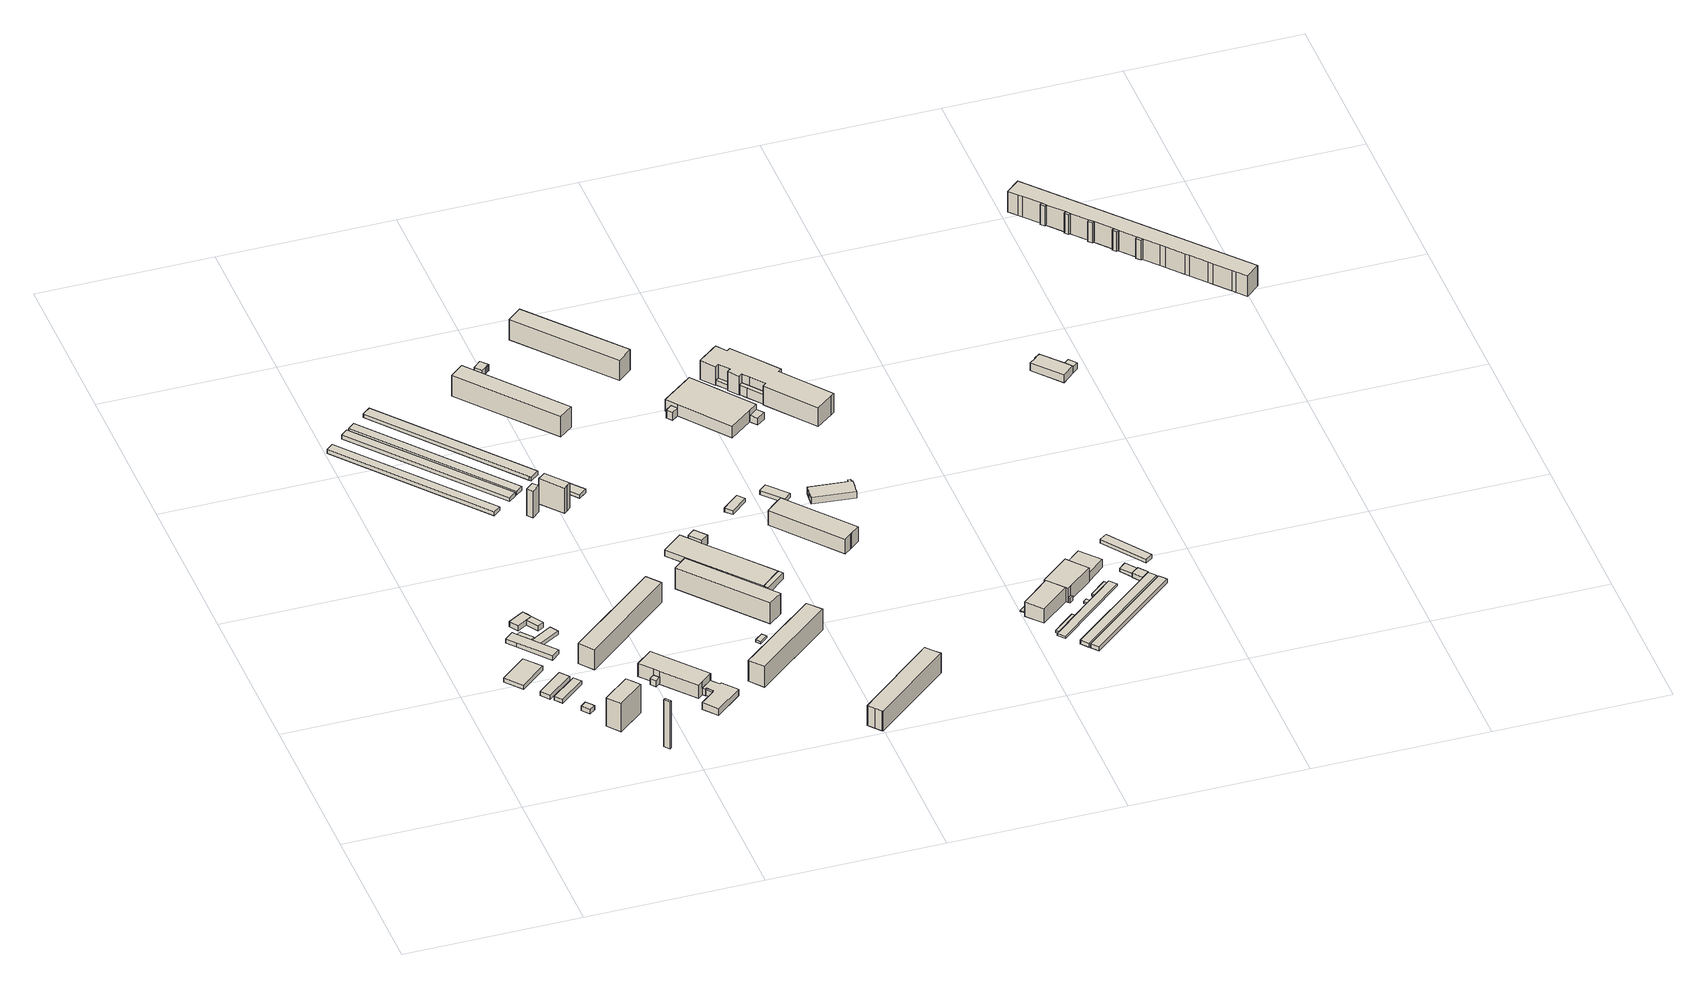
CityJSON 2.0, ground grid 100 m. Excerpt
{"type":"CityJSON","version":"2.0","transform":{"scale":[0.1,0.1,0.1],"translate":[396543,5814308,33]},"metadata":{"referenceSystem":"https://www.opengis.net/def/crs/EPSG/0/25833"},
"CityObjects":{
"building1":{"type":"Building","attributes":{"Gemeindeschluessel":"11000009","BezugspunktDach":"2200","function":"31001_2463","measuredHeight":2.7,"storeysAboveGround":1},"address":[{"country":"Germany","locality":"Berlin","thoroughfareNumber":"47A (2)","thoroughfareName":"Hänselstraße"}],"geometry":[{"type":"Solid","lod":"1","boundaries":[[[[0,1,2,3]],[[4,5,6,7]],[[4,7,3,2]],[[5,4,2,1]],[[6,5,1,0]],[[7,6,0,3]]]]}]},
"building2":{"type":"Building","attributes":{"Gemeindeschluessel":"11000009","BezugspunktDach":"2200","function":"31001_2463","measuredHeight":2.58,"storeysAboveGround":1},"address":[{"country":"Germany","locality":"Berlin","thoroughfareNumber":"47 (3)","thoroughfareName":"Hänselstraße"}],"geometry":[{"type":"Solid","lod":"1","boundaries":[[[[8,9,10,11]],[[12,13,14,15]],[[12,15,11,10]],[[13,12,10,9]],[[14,13,9,8]],[[15,14,8,11]]]]}]},
"building3":{"type":"Building","attributes":{"Gemeindeschluessel":"11000009","BezugspunktDach":"2200","function":"31001_2523","measuredHeight":3.04,"storeysAboveGround":1},"address":[{"country":"Germany","locality":"Berlin","thoroughfareNumber":"47 (1)","thoroughfareName":"Hänselstraße"}],"geometry":[{"type":"Solid","lod":"1","boundaries":[[[[16,17,18,19]],[[20,21,22,23]],[[20,23,19,18]],[[21,20,18,17]],[[22,21,17,16]],[[23,22,16,19]]]]}]},
"building4":{"type":"Building","attributes":{"Gemeindeschluessel":"11000009","BezugspunktDach":"2200","function":"31001_2463","measuredHeight":2.41,"storeysAboveGround":1},"address":[{"country":"Germany","locality":"Berlin","thoroughfareNumber":"47 (2)","thoroughfareName":"Hänselstraße"}],"geometry":[{"type":"Solid","lod":"1","boundaries":[[[[24,25,26,27]],[[28,29,30,31]],[[28,31,27,26]],[[29,28,26,25]],[[30,29,25,24]],[[31,30,24,27]]]]}]},
"building5":{"type":"Building","attributes":{"Gemeindeschluessel":"11000009","BezugspunktDach":"2200","function":"31001_2463","measuredHeight":2.8,"storeysAboveGround":1},"address":[{"country":"Germany","locality":"Berlin","thoroughfareNumber":"47A (1)","thoroughfareName":"Hänselstraße"}],"geometry":[{"type":"Solid","lod":"1","boundaries":[[[[32,33,34,35,36,37,38,39]],[[40,41,42,43,44,45,46,47]],[[40,47,39,38]],[[41,40,38,37]],[[42,41,37,36]],[[43,42,36,35]],[[44,43,35,34]],[[45,44,34,33]],[[46,45,33,32]],[[47,46,32,39]]]]}]},
"building6":{"type":"Building","attributes":{"Gemeindeschluessel":"11000009","BezugspunktDach":"2200","function":"51009_1610","measuredHeight":2.46,"storeysAboveGround":0},"address":[{"country":"Germany","locality":"Berlin"}],"geometry":[{"type":"Solid","lod":"1","boundaries":[[[[48,49,50,51]],[[52,53,42,41]],[[52,41,51,50]],[[53,52,50,49]],[[42,53,49,48]],[[41,42,48,51]]]]}]},
"building7":{"type":"Building","attributes":{"Gemeindeschluessel":"11000009","BezugspunktDach":"2200","function":"31001_2000","measuredHeight":21.31,"storeysAboveGround":1},"address":[{"country":"Germany","locality":"Berlin","thoroughfareNumber":"43 (1)","thoroughfareName":"Hänselstraße"}],"geometry":[{"type":"Solid","lod":"1","boundaries":[[[[54,55,56,57,58]],[[59,60,61,62,63]],[[59,63,58,57]],[[60,59,57,56]],[[61,60,56,55]],[[62,61,55,54]],[[63,62,54,58]]]]}]},
"building8":{"type":"Building","attributes":{"Gemeindeschluessel":"11000009","BezugspunktDach":"2200","function":"51009_1610","measuredHeight":30.91,"storeysAboveGround":0},"address":[{"country":"Germany","locality":"Berlin"}],"geometry":[{"type":"Solid","lod":"1","boundaries":[[[[64,65,66,67]],[[68,69,70,71]],[[68,71,67,66]],[[69,68,66,65]],[[70,69,65,64]],[[71,70,64,67]]]]}]},
"building9":{"type":"Building","attributes":{"Gemeindeschluessel":"11000009","function":"31001_2120"},"address":[{"country":"Germany","locality":"Berlin","thoroughfareNumber":"47A","thoroughfareName":"Hänselstraße"}],"children":["building9-1","building9-2"]},
"building9-1":{"type":"BuildingPart","attributes":{"BezugspunktDach":"2200","measuredHeight":3.84,"storeysAboveGround":1},"parents":["building9"],"geometry":[{"type":"Solid","lod":"1","boundaries":[[[[72,73,74,75,76]],[[77,78,79,80,81]],[[77,81,76,75]],[[78,77,75,74]],[[79,78,74,73]],[[80,79,73,72]],[[81,80,72,76]]]]}]},
"building9-2":{"type":"BuildingPart","attributes":{"BezugspunktDach":"2200","measuredHeight":3.76,"storeysAboveGround":1},"parents":["building9"],"geometry":[{"type":"Solid","lod":"1","boundaries":[[[[82,83,73,84,85]],[[86,79,87,88,89]],[[86,89,85,84]],[[79,86,84,73]],[[87,79,73,83]],[[88,87,83,82]],[[89,88,82,85]]]]}]},
"building10":{"type":"Building","attributes":{"Gemeindeschluessel":"11000009","BezugspunktDach":"2200","function":"31001_2463","measuredHeight":2.33,"storeysAboveGround":1},"address":[{"country":"Germany","locality":"Berlin","thoroughfareNumber":"47A (3)","thoroughfareName":"Hänselstraße"}],"geometry":[{"type":"Solid","lod":"1","boundaries":[[[[90,91,92,93,94]],[[95,96,97,98,99]],[[95,99,94,93]],[[96,95,93,92]],[[97,96,92,91]],[[98,97,91,90]],[[99,98,90,94]]]]}]},
"building11":{"type":"Building","attributes":{"Gemeindeschluessel":"11000009","BezugspunktDach":"2200","function":"31001_2463","measuredHeight":2.47,"storeysAboveGround":1},"address":[{"country":"Germany","locality":"Berlin","thoroughfareNumber":"147 (3)","thoroughfareName":"Kiefholzstraße"}],"geometry":[{"type":"Solid","lod":"1","boundaries":[[[[100,101,102,103]],[[104,105,106,107]],[[104,107,103,102]],[[105,104,102,101]],[[106,105,101,100]],[[107,106,100,103]]]]}]},
"building12":{"type":"Building","attributes":{"Gemeindeschluessel":"11000009","BezugspunktDach":"2200","function":"31001_1010","measuredHeight":13.06,"storeysAboveGround":4},"address":[{"country":"Germany","locality":"Berlin","thoroughfareNumber":"47, 49, 51, 53","thoroughfareName":"Hänselstraße"}],"geometry":[{"type":"Solid","lod":"1","boundaries":[[[[108,109,110,111]],[[112,113,114,115]],[[112,115,111,110]],[[113,112,110,109]],[[114,113,109,108]],[[115,114,108,111]]]]}]},
"building13":{"type":"Building","attributes":{"Gemeindeschluessel":"11000009","BezugspunktDach":"2200","function":"31001_2463","measuredHeight":2.48,"storeysAboveGround":1},"address":[{"country":"Germany","locality":"Berlin","thoroughfareNumber":"147 (2)","thoroughfareName":"Kiefholzstraße"}],"geometry":[{"type":"Solid","lod":"1","boundaries":[[[[116,117,118,119]],[[120,121,122,123]],[[120,123,119,118]],[[121,120,118,117]],[[122,121,117,116]],[[123,122,116,119]]]]}]},
"building14":{"type":"Building","attributes":{"name":"Ärztehaus","Gemeindeschluessel":"11000009","function":"31001_3050"},"address":[{"country":"Germany","locality":"Berlin","thoroughfareNumber":"45","thoroughfareName":"Hänselstraße"}],"children":["building14-1","building14-2","building14-3"]},
"building14-1":{"type":"BuildingPart","attributes":{"BezugspunktDach":"2200","measuredHeight":8.49,"storeysAboveGround":2},"parents":["building14"],"geometry":[{"type":"MultiSurface","lod":"1","boundaries":[[[124,125,126,127,128,129,130,131]],[[132,133,134,135,136,137,138,139]],[[132,139,131,130]],[[133,132,130,129]],[[134,133,129,128]],[[140,141,128,127]],[[135,134,142,143]],[[136,135,127,126]],[[137,136,126,125]],[[144,145,146,147,148,138,137,125,124]],[[139,138,124,131]],[[143,142,141,140]],[[148,147,146,145,144]]]}]},
"building14-2":{"type":"BuildingPart","attributes":{"BezugspunktDach":"2200","measuredHeight":4.35,"storeysAboveGround":2},"parents":["building14"],"geometry":[{"type":"Solid","lod":"1","boundaries":[[[[149,150,151,152,141,140,153,154,155,156,157,158]],[[159,160,161,162,163,143,142,164,165,166,167,168]],[[159,168,158,157]],[[160,159,157,156]],[[161,160,156,155]],[[162,161,155,154]],[[163,162,154,153]],[[143,163,153,140]],[[164,142,141,152]],[[165,164,152,151]],[[166,165,151,150]],[[167,166,150,149]],[[168,167,149,158]],[[142,143,140,141]]]]}]},
"building14-3":{"type":"BuildingPart","attributes":{"BezugspunktDach":"2200","measuredHeight":3.92,"storeysAboveGround":2},"parents":["building14"],"geometry":[{"type":"Solid","lod":"1","boundaries":[[[[169,146,145,170]],[[148,147,171,172]],[[148,172,170,145]],[[171,147,146,169]],[[172,171,169,170]],[[147,148,145,146]]]]}]},
"building15":{"type":"Building","attributes":{"Gemeindeschluessel":"11000009","BezugspunktDach":"2200","function":"51009_1610","measuredHeight":3.91,"storeysAboveGround":0},"address":[{"country":"Germany","locality":"Berlin"}],"geometry":[{"type":"Solid","lod":"1","boundaries":[[[[156,155,154,153]],[[173,174,175,176]],[[173,176,153,154]],[[174,173,154,155]],[[175,174,155,156]],[[176,175,156,153]]]]}]},
"building16":{"type":"Building","attributes":{"Gemeindeschluessel":"11000009","BezugspunktDach":"2200","function":"31001_2463","measuredHeight":2.46,"storeysAboveGround":1},"address":[{"country":"Germany","locality":"Berlin","thoroughfareNumber":"147 (1)","thoroughfareName":"Kiefholzstraße"}],"geometry":[{"type":"Solid","lod":"1","boundaries":[[[[177,178,179,180]],[[181,182,183,184]],[[181,184,180,179]],[[182,181,179,178]],[[183,182,178,177]],[[184,183,177,180]]]]}]},
"building17":{"type":"Building","attributes":{"Gemeindeschluessel":"11000009","BezugspunktDach":"2200","function":"31001_2463","measuredHeight":2.45,"storeysAboveGround":1},"address":[{"country":"Germany","locality":"Berlin","thoroughfareNumber":"147","thoroughfareName":"Kiefholzstraße"}],"geometry":[{"type":"Solid","lod":"1","boundaries":[[[[185,186,187,188,189]],[[190,191,192,193,194]],[[190,194,189,188]],[[191,190,188,187]],[[192,191,187,186]],[[193,192,186,185]],[[194,193,185,189]]]]}]},
"building18":{"type":"Building","attributes":{"Gemeindeschluessel":"11000009","BezugspunktDach":"2200","function":"31001_2463","measuredHeight":17.35,"storeysAboveGround":1},"address":[{"country":"Germany","locality":"Berlin","thoroughfareNumber":"147 (13)","thoroughfareName":"Kiefholzstraße"}],"geometry":[{"type":"Solid","lod":"1","boundaries":[[[[195,196,197,198]],[[199,200,201,202]],[[199,202,198,197]],[[200,199,197,196]],[[201,200,196,195]],[[202,201,195,198]]]]}]},
"building19":{"type":"Building","attributes":{"Gemeindeschluessel":"11000009","BezugspunktDach":"2200","function":"31001_2463","measuredHeight":16.97,"storeysAboveGround":1},"address":[{"country":"Germany","locality":"Berlin","thoroughfareNumber":"147 (14)","thoroughfareName":"Kiefholzstraße"}],"geometry":[{"type":"Solid","lod":"1","boundaries":[[[[203,204,205,206,207,208]],[[209,210,211,212,213,214]],[[209,214,208,207]],[[210,209,207,206]],[[211,210,206,205]],[[212,211,205,204]],[[213,212,204,203]],[[214,213,203,208]]]]}]},
"building20":{"type":"Building","attributes":{"Gemeindeschluessel":"11000009","BezugspunktDach":"2200","function":"31001_2463","measuredHeight":2.62,"storeysAboveGround":1},"address":[{"country":"Germany","locality":"Berlin","thoroughfareNumber":"147 (12)","thoroughfareName":"Kiefholzstraße"}],"geometry":[{"type":"Solid","lod":"1","boundaries":[[[[215,216,217,218,219]],[[220,221,222,223,224]],[[220,224,219,218]],[[221,220,218,217]],[[222,221,217,216]],[[223,222,216,215]],[[224,223,215,219]]]]}]},
"building21":{"type":"Building","attributes":{"Gemeindeschluessel":"11000009","BezugspunktDach":"2200","function":"31001_2140","measuredHeight":1.36,"storeysAboveGround":1},"address":[{"country":"Germany","locality":"Berlin","thoroughfareNumber":"55 (1)","thoroughfareName":"Hänselstraße"}],"geometry":[{"type":"Solid","lod":"1","boundaries":[[[[225,226,227,228]],[[229,230,231,232]],[[229,232,228,227]],[[230,229,227,226]],[[231,230,226,225]],[[232,231,225,228]]]]}]},
"building22":{"type":"Building","attributes":{"Gemeindeschluessel":"11000009","BezugspunktDach":"2200","function":"31001_1010","measuredHeight":13.59,"storeysAboveGround":4},"address":[{"country":"Germany","locality":"Berlin","thoroughfareNumber":"63, 65, 67, 69","thoroughfareName":"Hänselstraße"}],"geometry":[{"type":"Solid","lod":"1","boundaries":[[[[233,234,235,236]],[[237,238,239,240]],[[237,240,236,235]],[[238,237,235,234]],[[239,238,234,233]],[[240,239,233,236]]]]}]},
"building23":{"type":"Building","attributes":{"Gemeindeschluessel":"11000009","BezugspunktDach":"2200","function":"31001_1010","measuredHeight":13.6,"storeysAboveGround":4},"address":[{"country":"Germany","locality":"Berlin","thoroughfareNumber":"55, 57, 59, 61","thoroughfareName":"Hänselstraße"}],"geometry":[{"type":"Solid","lod":"1","boundaries":[[[[241,242,243,244]],[[245,246,247,248]],[[245,248,244,243]],[[246,245,243,242]],[[247,246,242,241]],[[248,247,241,244]]]]}]},
"building24":{"type":"Building","attributes":{"Gemeindeschluessel":"11000009","BezugspunktDach":"2200","function":"31001_1010","measuredHeight":13.45,"storeysAboveGround":4},"address":[{"country":"Germany","locality":"Berlin","thoroughfareNumber":"60, 62, 64, 66","thoroughfareName":"Eichbuschallee"}],"geometry":[{"type":"Solid","lod":"1","boundaries":[[[[249,250,251,252]],[[253,254,255,256]],[[253,256,252,251]],[[254,253,251,250]],[[255,254,250,249]],[[256,255,249,252]]]]}]},
"building25":{"type":"Building","attributes":{"Gemeindeschluessel":"11000009","BezugspunktDach":"2200","function":"31001_2523","measuredHeight":4.36,"storeysAboveGround":1},"address":[{"country":"Germany","locality":"Berlin","thoroughfareNumber":"60 (1)","thoroughfareName":"Eichbuschallee"}],"geometry":[{"type":"Solid","lod":"1","boundaries":[[[[257,258,259,260,261,262,263,264]],[[265,266,267,268,269,270,271,272]],[[265,272,264,263]],[[266,265,263,262]],[[267,266,262,261]],[[268,267,261,260]],[[269,268,260,259]],[[270,269,259,258]],[[271,270,258,257]],[[272,271,257,264]]]]}]},
"building26":{"type":"Building","attributes":{"Gemeindeschluessel":"11000009","BezugspunktDach":"2200","function":"31001_2054","measuredHeight":4.1,"storeysAboveGround":1},"address":[{"country":"Germany","locality":"Berlin","thoroughfareNumber":"71","thoroughfareName":"Hänselstraße"}],"geometry":[{"type":"Solid","lod":"1","boundaries":[[[[273,274,275,276,277,278]],[[279,280,281,282,283,284]],[[279,284,278,277]],[[280,279,277,276]],[[281,280,276,275]],[[282,281,275,274]],[[283,282,274,273]],[[284,283,273,278]]]]}]},
"building27":{"type":"Building","attributes":{"Gemeindeschluessel":"11000009","BezugspunktDach":"2200","function":"51009_1610","measuredHeight":5.88,"storeysAboveGround":0},"address":[{"country":"Germany","locality":"Berlin"}],"geometry":[{"type":"Solid","lod":"1","boundaries":[[[[285,286,287,288]],[[289,290,291,292]],[[289,292,288,287]],[[290,289,287,286]],[[291,290,286,285]],[[292,291,285,288]]]]}]},
"building28":{"type":"Building","attributes":{"Gemeindeschluessel":"11000009","BezugspunktDach":"2200","function":"31001_1010","measuredHeight":13.14,"storeysAboveGround":4},"address":[{"country":"Germany","locality":"Berlin","thoroughfareNumber":"148, 148A, 149, 149A","thoroughfareName":"Kiefholzstraße"}],"geometry":[{"type":"Solid","lod":"1","boundaries":[[[[293,294,295,296,297,298,299,300]],[[301,302,303,304,305,306,307,308]],[[301,308,300,299]],[[302,301,299,298]],[[303,302,298,297]],[[304,303,297,296]],[[305,304,296,295]],[[306,305,295,294]],[[307,306,294,293]],[[308,307,293,300]]]]}]},
"building29":{"type":"Building","attributes":{"Gemeindeschluessel":"11000009","BezugspunktDach":"2200","function":"51009_1610","measuredHeight":4.21,"storeysAboveGround":0},"address":[{"country":"Germany","locality":"Berlin"}],"geometry":[{"type":"Solid","lod":"1","boundaries":[[[[309,310,274,273]],[[311,312,313,314]],[[311,314,273,274]],[[312,311,274,310]],[[313,312,310,309]],[[314,313,309,273]]]]}]},
"building30":{"type":"Building","attributes":{"Gemeindeschluessel":"11000009","BezugspunktDach":"2200","function":"31001_2463","measuredHeight":2.38,"storeysAboveGround":1},"address":[{"country":"Germany","locality":"Berlin","thoroughfareNumber":"289 (2)","thoroughfareName":"Kiefholzstraße"}],"geometry":[{"type":"Solid","lod":"1","boundaries":[[[[315,316,317,318]],[[319,320,321,322]],[[319,322,318,317]],[[320,319,317,316]],[[321,320,316,315]],[[322,321,315,318]]]]}]},
"building31":{"type":"Building","attributes":{"Gemeindeschluessel":"11000009","BezugspunktDach":"2200","function":"31001_1010","measuredHeight":13.37,"storeysAboveGround":4},"address":[{"country":"Germany","locality":"Berlin","thoroughfareNumber":"52, 54, 56, 58","thoroughfareName":"Eichbuschallee"}],"geometry":[{"type":"Solid","lod":"1","boundaries":[[[[323,324,325,326]],[[327,328,329,330]],[[327,330,326,325]],[[328,327,325,324]],[[329,328,324,323]],[[330,329,323,326]]]]}]},
"building32":{"type":"Building","attributes":{"Gemeindeschluessel":"11000009","BezugspunktDach":"2200","function":"31001_2020","measuredHeight":10.35,"storeysAboveGround":2},"address":[{"country":"Germany","locality":"Berlin","thoroughfareNumber":"289","thoroughfareName":"Kiefholzstraße"}],"geometry":[{"type":"Solid","lod":"1","boundaries":[[[[331,332,333,334,335,336,337,338]],[[339,340,341,342,343,344,345,346]],[[339,346,338,337]],[[340,339,337,336]],[[341,340,336,335]],[[342,341,335,334]],[[343,342,334,333]],[[344,343,333,332]],[[345,344,332,331]],[[346,345,331,338]]]]}]},
"building33":{"type":"Building","attributes":{"Gemeindeschluessel":"11000009","BezugspunktDach":"2200","function":"31001_2050","measuredHeight":2.8,"storeysAboveGround":1},"address":[{"country":"Germany","locality":"Berlin","thoroughfareNumber":"289 (3)","thoroughfareName":"Kiefholzstraße"}],"geometry":[{"type":"Solid","lod":"1","boundaries":[[[[347,348,349,350]],[[351,352,353,354]],[[351,354,350,349]],[[352,351,349,348]],[[353,352,348,347]],[[354,353,347,350]]]]}]},
"building34":{"type":"Building","attributes":{"Gemeindeschluessel":"11000009","function":"31001_2054"},"address":[{"country":"Germany","locality":"Berlin","thoroughfareNumber":"57","thoroughfareName":"Eichbuschallee"}],"children":["building34-1","building34-2"]},
"building34-1":{"type":"BuildingPart","attributes":{"BezugspunktDach":"2200","measuredHeight":9.75,"storeysAboveGround":1},"parents":["building34"],"geometry":[{"type":"MultiSurface","lod":"1","boundaries":[[[355,356,357,358,359,360]],[[361,362,363,364,365,366]],[[361,366,360,359]],[[362,361,359,358]],[[363,362,358,357]],[[364,363,357,356]],[[365,364,356,355]],[[366,367,368,369,365,355,360]],[[365,369,368,367]]]}]},
"building34-2":{"type":"BuildingPart","attributes":{"BezugspunktDach":"2200","measuredHeight":5.27,"storeysAboveGround":1},"parents":["building34"],"geometry":[{"type":"Solid","lod":"1","boundaries":[[[[370,369,368,371]],[[367,365,372,373]],[[367,373,371,368]],[[372,365,369,370]],[[373,372,370,371]],[[365,367,368,369]]]]}]},
"building35":{"type":"Building","attributes":{"Gemeindeschluessel":"11000009","BezugspunktDach":"2200","function":"31001_2463","measuredHeight":5.18,"storeysAboveGround":1},"address":[{"country":"Germany","locality":"Berlin","thoroughfareNumber":"289 (4)","thoroughfareName":"Kiefholzstraße"}],"geometry":[{"type":"Solid","lod":"1","boundaries":[[[[374,375,376,377,378,379,380,381,382,383,384]],[[385,386,387,388,389,390,391,392,393,394,395]],[[385,395,384,383]],[[386,385,383,382]],[[387,386,382,381]],[[388,387,381,380]],[[389,388,380,379]],[[390,389,379,378]],[[391,390,378,377]],[[392,391,377,376]],[[393,392,376,375]],[[394,393,375,374]],[[395,394,374,384]]]]}]},
"building36":{"type":"Building","attributes":{"Gemeindeschluessel":"11000009","BezugspunktDach":"2200","function":"51009_1610","measuredHeight":4.39,"storeysAboveGround":0},"address":[{"country":"Germany","locality":"Berlin"}],"geometry":[{"type":"Solid","lod":"1","boundaries":[[[[396,397,398,399]],[[362,400,401,363]],[[362,363,399,398]],[[400,362,398,397]],[[401,400,397,396]],[[363,401,396,399]]]]}]},
"building37":{"type":"Building","attributes":{"Gemeindeschluessel":"11000009","function":"31001_1024"},"address":[{"country":"Germany","locality":"Berlin","thoroughfareNumber":"55","thoroughfareName":"Eichbuschallee"}],"children":["building37-1","building37-2","building37-3"]},
"building37-1":{"type":"BuildingPart","attributes":{"BezugspunktDach":"2200","measuredHeight":12.45,"storeysAboveGround":4},"parents":["building37"],"geometry":[{"type":"MultiSurface","lod":"1","boundaries":[[[402,403,404,405,406,407,408,409,410,411,412,413,414,415,416,417,418,419,420,421,422]],[[423,424,425,426,427,428,429,430,431,432,433,434,435,436,437,438,439,440,441,442,443]],[[423,443,422,421]],[[424,423,421,420]],[[425,424,420,419]],[[426,425,419,418]],[[427,426,418,417]],[[428,427,417,416]],[[429,428,416,415]],[[430,429,415,414]],[[431,430,414,413]],[[432,431,413,412]],[[433,432,412,411]],[[434,433,411,410]],[[444,445,446,410,409]],[[435,434,447,448]],[[436,435,449,448,450,451,445,409,408]],[[452,451,408,407]],[[437,436,450,453]],[[454,455,452,453,456,438,437,407,406]],[[439,438,406,405]],[[457,458,459,405,404]],[[440,439,460,461]],[[441,440,461,462,463,458,404,403]],[[464,463,403,402]],[[442,441,462,465,466]],[[443,442,402,422]],[[448,447,446,445,444]],[[445,451,450,448,449]],[[453,450,451,452]],[[456,453,452,455,454]],[[461,460,459,458,457]],[[458,463,462,461]],[[466,465,462,463,464]]]}]},
"building37-2":{"type":"BuildingPart","attributes":{"BezugspunktDach":"2200","measuredHeight":3.85,"storeysAboveGround":4},"parents":["building37"],"geometry":[{"type":"Solid","lod":"1","boundaries":[[[[459,458,463,464]],[[462,461,460,465]],[[465,460,459,464]],[[462,465,464,463]],[[462,463,458,461]],[[460,461,458,459]]]]}]},
"building37-3":{"type":"BuildingPart","attributes":{"BezugspunktDach":"2200","measuredHeight":6.37,"storeysAboveGround":4},"parents":["building37"],"geometry":[{"type":"Solid","lod":"1","boundaries":[[[[467,446,445,451,452,455]],[[453,450,448,447,468,456]],[[468,447,446,467]],[[456,468,467,455]],[[453,456,455,452]],[[453,452,451,450]],[[448,450,451,445]],[[447,448,445,446]]]]}]},
"building38":{"type":"Building","attributes":{"Gemeindeschluessel":"11000009","BezugspunktDach":"2200","function":"31001_2000","measuredHeight":0.732,"storeysAboveGround":1},"address":[{"country":"Germany","locality":"Berlin","thoroughfareNumber":"287 (4)","thoroughfareName":"Kiefholzstraße"}],"geometry":[{"type":"Solid","lod":"1","boundaries":[[[[469,470,471,472,473]],[[474,475,476,477,478]],[[474,478,473,472]],[[475,474,472,471]],[[476,475,471,470]],[[477,476,470,469]],[[478,477,469,473]]]]}]},
"building39":{"type":"Building","attributes":{"Gemeindeschluessel":"11000009","BezugspunktDach":"2200","function":"51009_1610","measuredHeight":0.9,"storeysAboveGround":0},"address":[{"country":"Germany","locality":"Berlin"}],"geometry":[{"type":"Solid","lod":"1","boundaries":[[[[471,479,480,472]],[[481,482,483,484]],[[481,484,472,480]],[[482,481,480,479]],[[483,482,479,471]],[[484,483,471,472]]]]}]},
"building40":{"type":"Building","attributes":{"Gemeindeschluessel":"11000009","BezugspunktDach":"2200","function":"31001_1010","measuredHeight":10.21,"storeysAboveGround":2},"address":[{"country":"Germany","locality":"Berlin","thoroughfareNumber":"287","thoroughfareName":"Kiefholzstraße"}],"geometry":[{"type":"Solid","lod":"1","boundaries":[[[[485,486,487,488,489]],[[490,491,492,493,494]],[[490,494,489,488]],[[491,490,488,487]],[[492,491,487,486]],[[493,492,486,485]],[[494,493,485,489]]]]}]},
"building41":{"type":"Building","attributes":{"Gemeindeschluessel":"11000009","BezugspunktDach":"2200","function":"31001_2000","measuredHeight":2.52,"storeysAboveGround":1},"address":[{"country":"Germany","locality":"Berlin","thoroughfareNumber":"287 (5)","thoroughfareName":"Kiefholzstraße"}],"geometry":[{"type":"Solid","lod":"1","boundaries":[[[[495,496,497,498,499,500]],[[501,502,503,504,505,506]],[[501,506,500,499]],[[502,501,499,498]],[[503,502,498,497]],[[504,503,497,496]],[[505,504,496,495]],[[506,505,495,500]]]]}]},
"building42":{"type":"Building","attributes":{"Gemeindeschluessel":"11000009","BezugspunktDach":"2200","function":"51009_1610","measuredHeight":3,"storeysAboveGround":0},"address":[{"country":"Germany","locality":"Berlin"}],"geometry":[{"type":"Solid","lod":"1","boundaries":[[[[507,508,509,510]],[[511,512,513,514]],[[511,514,510,509]],[[512,511,509,508]],[[513,512,508,507]],[[514,513,507,510]]]]}]},
"building43":{"type":"Building","attributes":{"Gemeindeschluessel":"11000009","BezugspunktDach":"2200","function":"31001_2463","measuredHeight":1.36,"storeysAboveGround":1},"address":[{"country":"Germany","locality":"Berlin","thoroughfareNumber":"286","thoroughfareName":"Kiefholzstraße"}],"geometry":[{"type":"Solid","lod":"1","boundaries":[[[[515,516,517,518,519,520,521,522,497,495,523,524]],[[525,526,527,528,529,530,531,532,533,534,535,536]],[[525,536,524,523]],[[526,525,523,495]],[[527,526,495,497]],[[528,527,497,522]],[[529,528,522,521]],[[530,529,521,520]],[[531,530,520,519]],[[532,531,519,518]],[[533,532,518,517]],[[534,533,517,516]],[[535,534,516,515]],[[536,535,515,524]]]]}]},
"building44":{"type":"Building","attributes":{"Gemeindeschluessel":"11000009","BezugspunktDach":"2200","function":"31001_2000","measuredHeight":10.09,"storeysAboveGround":2},"address":[{"country":"Germany","locality":"Berlin","thoroughfareNumber":"287 (1)","thoroughfareName":"Kiefholzstraße"}],"geometry":[{"type":"Solid","lod":"1","boundaries":[[[[537,538,539,540,541,542,543,544,545]],[[546,547,548,549,550,551,552,553,554]],[[546,554,545,544]],[[547,546,544,543]],[[548,547,543,542]],[[549,548,542,541]],[[550,549,541,540]],[[551,550,540,539]],[[552,551,539,538]],[[553,552,538,537]],[[554,553,537,545]]]]}]},
"building45":{"type":"Building","attributes":{"Gemeindeschluessel":"11000009","BezugspunktDach":"2200","function":"31001_2000","measuredHeight":1.14,"storeysAboveGround":1},"address":[{"country":"Germany","locality":"Berlin","thoroughfareNumber":"287 (6)","thoroughfareName":"Kiefholzstraße"}],"geometry":[{"type":"Solid","lod":"1","boundaries":[[[[522,521,555,556]],[[557,558,559,560]],[[557,560,556,555]],[[558,557,555,521]],[[559,558,521,522]],[[560,559,522,556]]]]}]},
"building46":{"type":"Building","attributes":{"Gemeindeschluessel":"11000009","function":"31001_2463"},"address":[{"country":"Germany","locality":"Berlin","thoroughfareNumber":"286 (1)","thoroughfareName":"Kiefholzstraße"}],"children":["building46-1","building46-2"]},
"building46-1":{"type":"BuildingPart","attributes":{"BezugspunktDach":"2200","measuredHeight":2.78,"storeysAboveGround":1},"parents":["building46"],"geometry":[{"type":"Solid","lod":"1","boundaries":[[[[561,562,563,564,565,566]],[[567,568,569,570,571,572]],[[567,572,566,565]],[[569,568,564,563]],[[570,569,563,562]],[[571,570,562,561]],[[572,571,561,566]],[[568,567,565,564]]]]}]},
"building46-2":{"type":"BuildingPart","attributes":{"BezugspunktDach":"2200","measuredHeight":2.9,"storeysAboveGround":1},"parents":["building46"],"geometry":[{"type":"MultiSurface","lod":"1","boundaries":[[[573,574,575,576,577]],[[578,579,568,567,580]],[[578,580,577,576]],[[579,578,576,575]],[[568,579,575,574]],[[565,564,574,573]],[[580,567,573,577]],[[567,568,564,565]]]}]},
"building47":{"type":"Building","attributes":{"Gemeindeschluessel":"11000009","BezugspunktDach":"2200","function":"31001_2000","measuredHeight":1.14,"storeysAboveGround":1},"address":[{"country":"Germany","locality":"Berlin","thoroughfareNumber":"287 (7)","thoroughfareName":"Kiefholzstraße"}],"geometry":[{"type":"Solid","lod":"1","boundaries":[[[[520,519,581,582]],[[583,584,585,586]],[[583,586,582,581]],[[584,583,581,519]],[[585,584,519,520]],[[586,585,520,582]]]]}]},
"building48":{"type":"Building","attributes":{"Gemeindeschluessel":"11000009","BezugspunktDach":"2200","function":"31001_2463","measuredHeight":2.77,"storeysAboveGround":1},"address":[{"country":"Germany","locality":"Berlin","thoroughfareNumber":"286 (2)","thoroughfareName":"Kiefholzstraße"}],"geometry":[{"type":"Solid","lod":"1","boundaries":[[[[587,588,589,590,591]],[[592,593,594,595,596]],[[592,596,591,590]],[[593,592,590,589]],[[594,593,589,588]],[[595,594,588,587]],[[596,595,587,591]]]]}]},
"building49":{"type":"Building","attributes":{"Gemeindeschluessel":"11000009","BezugspunktDach":"2200","function":"31001_2000","measuredHeight":6.25,"storeysAboveGround":1},"address":[{"country":"Germany","locality":"Berlin","thoroughfareNumber":"287 (2)","thoroughfareName":"Kiefholzstraße"}],"geometry":[{"type":"Solid","lod":"1","boundaries":[[[[597,598,599,600]],[[601,602,603,604]],[[601,604,600,599]],[[602,601,599,598]],[[603,602,598,597]],[[604,603,597,600]]]]}]},
"building50":{"type":"Building","attributes":{"Gemeindeschluessel":"11000009","BezugspunktDach":"2200","function":"31001_2463","measuredHeight":2.63,"storeysAboveGround":1},"address":[{"country":"Germany","locality":"Berlin","thoroughfareNumber":"286 (3)","thoroughfareName":"Kiefholzstraße"}],"geometry":[{"type":"Solid","lod":"1","boundaries":[[[[605,606,607,608]],[[609,610,611,612]],[[609,612,608,607]],[[610,609,607,606]],[[611,610,606,605]],[[612,611,605,608]]]]}]},
"building51":{"type":"Building","attributes":{"Gemeindeschluessel":"11000009","BezugspunktDach":"2200","function":"31001_2463","measuredHeight":2.74,"storeysAboveGround":1},"address":[{"country":"Germany","locality":"Berlin","thoroughfareNumber":"286 (4)","thoroughfareName":"Kiefholzstraße"}],"geometry":[{"type":"Solid","lod":"1","boundaries":[[[[613,614,615,616,617]],[[618,619,620,621,622]],[[618,622,617,616]],[[619,618,616,615]],[[620,619,615,614]],[[621,620,614,613]],[[622,621,613,617]]]]}]},
"building52":{"type":"Building","attributes":{"Gemeindeschluessel":"11000009","function":"31001_2522"},"address":[{"country":"Germany","locality":"Berlin","thoroughfareNumber":"51 (14)","thoroughfareName":"Eichbuschallee"}],"children":["building52-1","building52-2"]},
"building52-1":{"type":"BuildingPart","attributes":{"BezugspunktDach":"2200","measuredHeight":6.27,"storeysAboveGround":1},"parents":["building52"],"geometry":[{"type":"Solid","lod":"1","boundaries":[[[[623,624,625,626,627,628,629,630]],[[631,632,633,634,635,636,637,638]],[[631,638,630,629]],[[632,631,629,628]],[[633,632,628,627]],[[634,633,627,626]],[[635,634,626,625]],[[636,639,640,635,625,624]],[[637,636,624,623]],[[638,637,623,630]],[[635,640,639,636]]]]}]},
"building52-2":{"type":"BuildingPart","attributes":{"BezugspunktDach":"2200","measuredHeight":4.15,"storeysAboveGround":1},"parents":["building52"],"geometry":[{"type":"Solid","lod":"1","boundaries":[[[[639,641,642,640]],[[643,644,636,635]],[[643,635,640,642]],[[644,643,642,641]],[[636,644,641,639]],[[636,639,640,635]]]]}]},
"building53":{"type":"Building","attributes":{"Gemeindeschluessel":"11000009","BezugspunktDach":"2200","function":"51009_1610","measuredHeight":13.03,"storeysAboveGround":0},"address":[{"country":"Germany","locality":"Berlin"}],"geometry":[{"type":"Solid","lod":"1","boundaries":[[[[645,646,647,648]],[[649,650,651,652]],[[649,652,648,647]],[[650,649,647,646]],[[651,650,646,645]],[[652,651,645,648]]]]}]},
"building54":{"type":"Building","attributes":{"Gemeindeschluessel":"11000009","BezugspunktDach":"2200","function":"51009_1610","measuredHeight":13.1,"storeysAboveGround":0},"address":[{"country":"Germany","locality":"Berlin"}],"geometry":[{"type":"Solid","lod":"1","boundaries":[[[[653,654,655,656]],[[657,658,659,660]],[[657,660,656,655]],[[658,657,655,654]],[[659,658,654,653]],[[660,659,653,656]]]]}]},
"building55":{"type":"Building","attributes":{"Gemeindeschluessel":"11000009","BezugspunktDach":"2200","function":"51009_1610","measuredHeight":13.03,"storeysAboveGround":0},"address":[{"country":"Germany","locality":"Berlin"}],"geometry":[{"type":"Solid","lod":"1","boundaries":[[[[661,662,663,664]],[[665,666,667,668]],[[665,668,664,663]],[[666,665,663,662]],[[667,666,662,661]],[[668,667,661,664]]]]}]},
"building56":{"type":"Building","attributes":{"Gemeindeschluessel":"11000009","BezugspunktDach":"2200","function":"51009_1610","measuredHeight":13.07,"storeysAboveGround":0},"address":[{"country":"Germany","locality":"Berlin"}],"geometry":[{"type":"Solid","lod":"1","boundaries":[[[[669,670,671,672]],[[673,674,675,676]],[[673,676,672,671]],[[674,673,671,670]],[[675,674,670,669]],[[676,675,669,672]]]]}]},
"building57":{"type":"Building","attributes":{"Gemeindeschluessel":"11000009","BezugspunktDach":"2200","function":"51009_1610","measuredHeight":13.04,"storeysAboveGround":0},"address":[{"country":"Germany","locality":"Berlin"}],"geometry":[{"type":"Solid","lod":"1","boundaries":[[[[677,678,679,680]],[[681,682,683,684]],[[681,684,680,679]],[[682,681,679,678]],[[683,682,678,677]],[[684,683,677,680]]]]}]},
"building58":{"type":"Building","attributes":{"Gemeindeschluessel":"11000009","BezugspunktDach":"2200","function":"31001_1010","measuredHeight":13.57,"storeysAboveGround":4},"address":[{"country":"Germany","locality":"Berlin","thoroughfareNumber":"35A, 35B, 35C, 35D, 35E, 37A, 37B, 37C, 37D, 37E","thoroughfareName":"Eichbuschallee"}],"geometry":[{"type":"Solid","lod":"1","boundaries":[[[[685,686,647,646,655,654,663,662,671,670,679,678,687,688,689,690,691,692,693,694,695,696,697,698,699]],[[700,701,702,703,704,705,706,707,708,709,710,711,712,713,714,715,716,717,718,719,720,721,722,723,724]],[[700,724,699,698]],[[701,700,698,697]],[[702,701,697,696]],[[703,702,696,695]],[[704,703,695,694]],[[705,704,694,693]],[[706,705,693,692]],[[707,706,692,691]],[[708,707,691,690]],[[709,708,690,689]],[[710,709,689,688]],[[711,710,688,687]],[[712,711,687,678]],[[713,712,678,679]],[[714,713,679,670]],[[715,714,670,671]],[[716,715,671,662]],[[717,716,662,663]],[[718,717,663,654]],[[719,718,654,655]],[[720,719,655,646]],[[721,720,646,647]],[[722,721,647,686]],[[723,722,686,685]],[[724,723,685,699]]]]}]}
},
"vertices":[
[329,949,39],[477,1073,39],[398,1167,39],[250,1043,39],[398,1167,12],[477,1073,12],[329,949,12],[250,1043,12],
[434,823,37],[582,947,37],[540,997,37],[393,872,37],[540,997,11],[582,947,11],[434,823,11],[393,872,11],
[591,636,43],[622,661,43],[586,704,43],[555,678,43],[586,704,13],[622,661,13],[591,636,13],[555,678,13],
[485,770,36],[630,891,36],[595,931,36],[451,810,36],[595,931,12],[630,891,12],[485,770,12],[451,810,12],
[412,1306,39],[552,1138,39],[600,1179,39],[526,1267,39],[491,1310,39],[435,1377,39],[418,1398,39],[369,1358,39],[418,1398,11],[435,1377,11],[491,1310,11],[526,1267,11],[600,1179,11],[552,1138,11],[412,1306,11],[369,1358,11],
[491,1310,35],[518,1325,35],[460,1396,35],[435,1377,35],[460,1396,11],[518,1325,11],
[693,438,200],[843,560,200],[813,596,200],[784,631,200],[635,509,200],[784,631,14],[813,596,14],[843,560,14],[693,438,14],[635,509,14],
[885,210,328],[894,217,328],[870,246,328],[861,239,328],[870,246,19],[894,217,19],[885,210,19],[861,239,19],
[463,1437,43],[555,1494,43],[540,1518,43],[525,1543,43],[433,1488,43],[525,1543,9],[540,1518,9],[555,1494,9],[463,1437,9],[433,1488,9],
[563,1404,43],[598,1425,43],[524,1505,43],[520,1473,43],[524,1505,9],[598,1425,9],[563,1404,9],[520,1473,9],
[526,1267,33],[652,1340,33],[622,1387,33],[518,1325,33],[491,1310,33],[518,1325,10],[622,1387,10],[652,1340,10],[526,1267,10],[491,1310,10],
[664,2418,33],[705,2451,33],[49,3241,33],[10,3208,33],[49,3241,8],[705,2451,8],[664,2418,8],[10,3208,8],
[734,990,143],[1250,1426,143],[1187,1503,143],[669,1068,143],[1187,1503,12],[1250,1426,12],[734,990,12],[669,1068,12],
[780,2508,33],[822,2542,33],[160,3334,33],[122,3300,33],[160,3334,8],[822,2542,8],[780,2508,8],[122,3300,8],
[992,792,96],[1016,764,96],[1169,584,96],[1197,607,96],[1257,658,96],[1263,664,96],[1024,944,96],[930,865,96],[1024,944,11],[1263,664,11],[1257,658,11],[1197,607,11],[1169,584,11],[1016,764,11],[992,792,11],[930,865,11],[1197,607,55],[1257,658,55],[1257,658,12],[1197,607,12],[992,792,27],[992,792,58],[1016,764,58],[1016,764,18],[992,792,18],
[1221,410,55],[1373,538,55],[1305,619,55],[1297,612,55],[1210,592,55],[1220,601,55],[1246,570,55],[1236,561,55],[1239,557,55],[1156,489,55],[1239,557,12],[1236,561,12],[1246,570,12],[1220,601,12],[1210,592,12],[1297,612,12],[1305,619,12],[1373,538,12],[1221,410,12],[1156,489,12],
[989,741,58],[965,769,58],[989,741,18],[965,769,18],
[1220,601,16],[1246,570,16],[1236,561,16],[1210,592,16],
[831,2550,33],[870,2581,33],[213,3376,33],[175,3342,33],[213,3376,8],[870,2581,8],[831,2550,8],[175,3342,8],
[935,2649,33],[941,2640,33],[991,2680,33],[332,3474,33],[288,3438,33],[332,3474,8],[991,2680,8],[941,2640,8],[935,2649,8],[288,3438,8],
[848,2332,186],[893,2371,186],[867,2398,186],[823,2362,186],[867,2398,12],[893,2371,12],[848,2332,12],[823,2362,12],
[1018,2320,173],[1039,2338,173],[1059,2356,173],[959,2476,173],[938,2459,173],[917,2442,173],[938,2459,8],[959,2476,8],[1059,2356,8],[1039,2338,8],[1018,2320,8],[917,2442,8],
[1134,2417,32],[1179,2453,32],[1077,2575,32],[1055,2558,32],[1033,2540,32],[1055,2558,9],[1077,2575,9],[1179,2453,9],[1134,2417,9],[1033,2540,9],
[1626,927,24],[1673,963,24],[1652,988,24],[1607,952,24],[1652,988,10],[1673,963,10],[1626,927,10],[1607,952,10],
[1528,568,144],[1972,940,144],[1908,1015,144],[1464,646,144],[1908,1015,8],[1972,940,8],[1528,568,8],[1464,646,8],
[1730,1077,144],[1808,1140,144],[1432,1586,144],[1357,1522,144],[1432,1586,8],[1808,1140,8],[1730,1077,8],[1357,1522,8],
[1209,2950,144],[1288,3008,144],[860,3530,144],[782,3465,144],[860,3530,9],[1288,3008,9],[1209,2950,9],[782,3465,9],
[986,3566,54],[1010,3585,54],[1024,3597,54],[1033,3604,54],[999,3645,54],[991,3638,54],[977,3626,54],[954,3606,54],[977,3626,13],[991,3638,13],[999,3645,13],[1033,3604,13],[1024,3597,13],[1010,3585,13],[986,3566,13],[954,3606,13],
[1783,1344,50],[1897,1441,50],[1597,1796,50],[1543,1861,50],[1509,1901,50],[1395,1805,50],[1509,1901,9],[1543,1861,9],[1597,1796,9],[1897,1441,9],[1783,1344,9],[1395,1805,9],
[1597,1796,67],[1640,1832,67],[1586,1896,67],[1543,1861,67],[1586,1896,8],[1640,1832,8],[1597,1796,8],[1543,1861,8],
[1960,46,141],[1987,14,141],[1992,9,141],[2437,387,141],[2404,425,141],[2377,457,141],[2372,463,141],[1929,83,141],[2372,463,11],[2377,457,11],[2404,425,11],[2437,387,11],[1992,9,11],[1987,14,11],[1960,46,11],[1929,83,11],
[1802,1320,50],[1918,1419,50],[1897,1441,8],[1918,1419,8],[1802,1320,8],[1783,1344,8],
[1846,2025,35],[1941,2108,35],[1907,2148,35],[1811,2064,35],[1907,2148,11],[1941,2108,11],[1846,2025,11],[1811,2064,11],
[1654,3309,144],[1736,3379,144],[1301,3892,144],[1222,3827,144],[1301,3892,10],[1736,3379,10],[1654,3309,10],[1222,3827,10],
[2293,1518,107],[2334,1552,107],[2341,1558,107],[2390,1598,107],[2087,1964,107],[2046,1929,107],[2039,1923,107],[1991,1883,107],[2039,1923,10],[2046,1929,10],[2087,1964,10],[2390,1598,10],[2341,1558,10],[2334,1552,10],[2293,1518,10],[1991,1883,10],
[2136,2034,38],[2177,2071,38],[2075,2182,38],[2034,2146,38],[2075,2182,10],[2177,2071,10],[2136,2034,10],[2034,2146,10],
[1846,2932,80],[2056,2661,80],[2187,2763,80],[2235,2800,80],[1978,3131,80],[1799,2992,80],[1978,3131,4],[2235,2800,4],[2187,2763,4],[2056,2661,4],[1846,2932,4],[1799,2992,4],[1823,2962,4],[1823,2962,57],[1846,2932,57],
[1809,2904,57],[1786,2934,57],[1809,2904,4],[1786,2934,4],
[2501,1953,57],[2503,1978,57],[2506,1998,57],[2511,2043,57],[2503,2044,57],[2505,2060,57],[2489,2062,57],[2487,2046,57],[2269,2069,57],[2264,2024,57],[2259,1979,57],[2264,2024,13],[2269,2069,13],[2487,2046,13],[2489,2062,13],[2505,2060,13],[2503,2044,13],[2511,2043,13],[2506,1998,13],[2503,1978,13],[2501,1953,13],[2259,1979,13],
[2218,2723,48],[2266,2760,48],[2235,2800,48],[2187,2763,48],[2266,2760,4],[2218,2723,4],
[2117,3109,133],[2136,3123,133],[2181,3065,133],[2162,3050,133],[2207,2992,133],[2226,3007,133],[2256,2968,133],[2318,2889,133],[2299,2874,133],[2510,2603,133],[2606,2677,133],[2626,2693,133],[2476,2887,133],[2414,2966,133],[2433,2981,133],[2313,3136,133],[2236,3234,133],[2218,3219,133],[2173,3277,133],[2152,3261,133],[2056,3186,133],[2152,3261,9],[2173,3277,9],[2218,3219,9],[2236,3234,9],[2313,3136,9],[2433,2981,9],[2414,2966,9],[2476,2887,9],[2626,2693,9],[2606,2677,9],[2510,2603,9],[2299,2874,9],[2318,2889,9],[2256,2968,9],[2226,3007,9],[2207,2992,9],[2162,3050,9],[2181,3065,9],[2136,3123,9],[2117,3109,9],[2056,3186,9],[2318,2889,64],[2318,2889,77],[2299,2874,77],[2299,2874,13],[2318,2889,13],[2318,2889,62],[2256,2968,13],[2256,2968,77],[2226,3007,77],[2226,3007,13],[2207,2992,52],[2207,2992,77],[2207,2992,13],[2181,3065,27],[2181,3065,46],[2162,3050,46],[2162,3050,14],[2181,3065,14],[2136,3123,14],[2136,3123,46],[2117,3109,46],[2117,3109,14],[2117,3109,27],
[2237,2953,77],[2237,2953,13],
[3019,738,16],[3069,779,16],[3066,784,16],[3050,802,16],[3000,760,16],[3050,802,9],[3066,784,9],[3069,779,9],[3019,738,9],[3000,760,9],
[3152,857,16],[3137,875,16],[3137,875,8],[3152,857,8],[3066,784,8],[3050,802,8],
[3085,625,102],[3250,763,102],[3211,809,102],[3172,854,102],[3008,714,102],[3172,854,8],[3211,809,8],[3250,763,8],[3085,625,8],[3008,714,8],
[3130,514,22],[3192,567,22],[3255,621,22],[3241,635,22],[3179,583,22],[3117,530,22],[3179,583,9],[3241,635,9],[3255,621,9],[3192,567,9],[3130,514,9],[3117,530,9],
[3269,743,40],[3288,759,40],[3280,767,40],[3261,751,40],[3280,767,10],[3288,759,10],[3269,743,10],[3261,751,10],
[3150,462,22],[3549,805,22],[3516,845,22],[3508,838,22],[3502,833,22],[3407,751,22],[3368,718,22],[3349,701,22],[3121,506,22],[3116,502,22],[3121,506,8],[3130,514,8],[3255,621,8],[3349,701,8],[3368,718,8],[3407,751,8],[3502,833,8],[3508,838,8],[3516,845,8],[3549,805,8],[3150,462,8],[3116,502,8],
[3172,854,101],[3213,806,101],[3250,763,101],[3261,751,101],[3280,767,101],[3421,886,101],[3373,942,101],[3326,998,101],[3166,862,101],[3326,998,9],[3373,942,9],[3421,886,9],[3280,767,9],[3261,751,9],[3250,763,9],[3213,806,9],[3172,854,9],[3166,862,9],
[3353,734,22],[3334,718,22],[3353,734,11],[3368,718,11],[3349,701,11],[3334,718,11],
[3242,353,34],[3763,795,34],[3746,815,34],[3730,834,34],[3686,797,34],[3207,395,34],[3686,797,8],[3730,834,8],[3746,815,8],[3763,795,8],[3242,353,8],[3207,395,8],
[3686,797,37],[3730,834,37],[3728,836,37],[3689,885,37],[3646,853,37],[3689,885,8],[3728,836,8],[3646,853,8],
[3489,846,22],[3394,766,22],[3489,846,11],[3502,833,11],[3407,751,11],[3394,766,11],
[3281,305,34],[3805,746,34],[3788,766,34],[3770,787,34],[3247,346,34],[3770,787,9],[3788,766,9],[3805,746,9],[3281,305,9],[3247,346,9],
[3421,886,66],[3524,976,66],[3429,1085,66],[3326,998,66],[3429,1085,12],[3524,976,12],[3421,886,12],[3326,998,12],
[3646,853,32],[3689,885,32],[3640,951,32],[3600,916,32],[3640,951,11],[3689,885,11],[3646,853,11],[3600,916,11],
[3752,934,41],[3793,964,41],[3622,1205,41],[3600,1190,41],[3579,1175,41],[3600,1190,16],[3622,1205,16],[3793,964,16],[3752,934,16],[3579,1175,16],
[3840,2534,73],[3908,2593,73],[3872,2636,73],[3778,2743,73],[3776,2746,73],[3743,2723,73],[3746,2720,73],[3705,2690,73],[3746,2720,23],[3743,2723,23],[3776,2746,23],[3778,2743,23],[3872,2636,23],[3908,2593,23],[3840,2534,23],[3705,2690,23],[3908,2593,64],[3872,2636,64],
[3943,2623,64],[3907,2666,64],[3907,2666,23],[3943,2623,23],
[4178,3845,151],[4189,3855,151],[4170,3877,151],[4159,3867,151],[4170,3877,21],[4189,3855,21],[4178,3845,21],[4159,3867,21],
[4272,3737,151],[4283,3746,151],[4266,3767,151],[4255,3757,151],[4266,3767,20],[4283,3746,20],[4272,3737,20],[4255,3757,20],
[4367,3628,151],[4378,3638,151],[4358,3661,151],[4347,3650,151],[4358,3661,21],[4378,3638,21],[4367,3628,21],[4347,3650,21],
[4463,3517,151],[4475,3527,151],[4456,3548,151],[4445,3538,151],[4456,3548,21],[4475,3527,21],[4463,3517,21],[4445,3538,21],
[4560,3407,151],[4571,3416,151],[4549,3442,151],[4538,3432,151],[4549,3442,21],[4571,3416,21],[4560,3407,21],[4538,3432,21],
[4076,3984,151],[4095,3962,151],[4640,3337,151],[4662,3312,151],[4739,3224,151],[4757,3203,151],[4832,3118,151],[4851,3096,151],[4927,3010,151],[4941,2992,151],[4988,2938,151],[5065,3008,151],[4588,3554,151],[4113,4096,151],[4035,4030,151],[4113,4096,16],[4588,3554,16],[5065,3008,16],[4988,2938,16],[4941,2992,16],[4927,3010,16],[4851,3096,16],[4832,3118,16],[4757,3203,16],[4739,3224,16],[4662,3312,16],[4640,3337,16],[4571,3416,16],[4549,3442,16],[4475,3527,16],[4456,3548,16],[4378,3638,16],[4358,3661,16],[4283,3746,16],[4266,3767,16],[4189,3855,16],[4170,3877,16],[4095,3962,16],[4076,3984,16],[4035,4030,16]
]}
